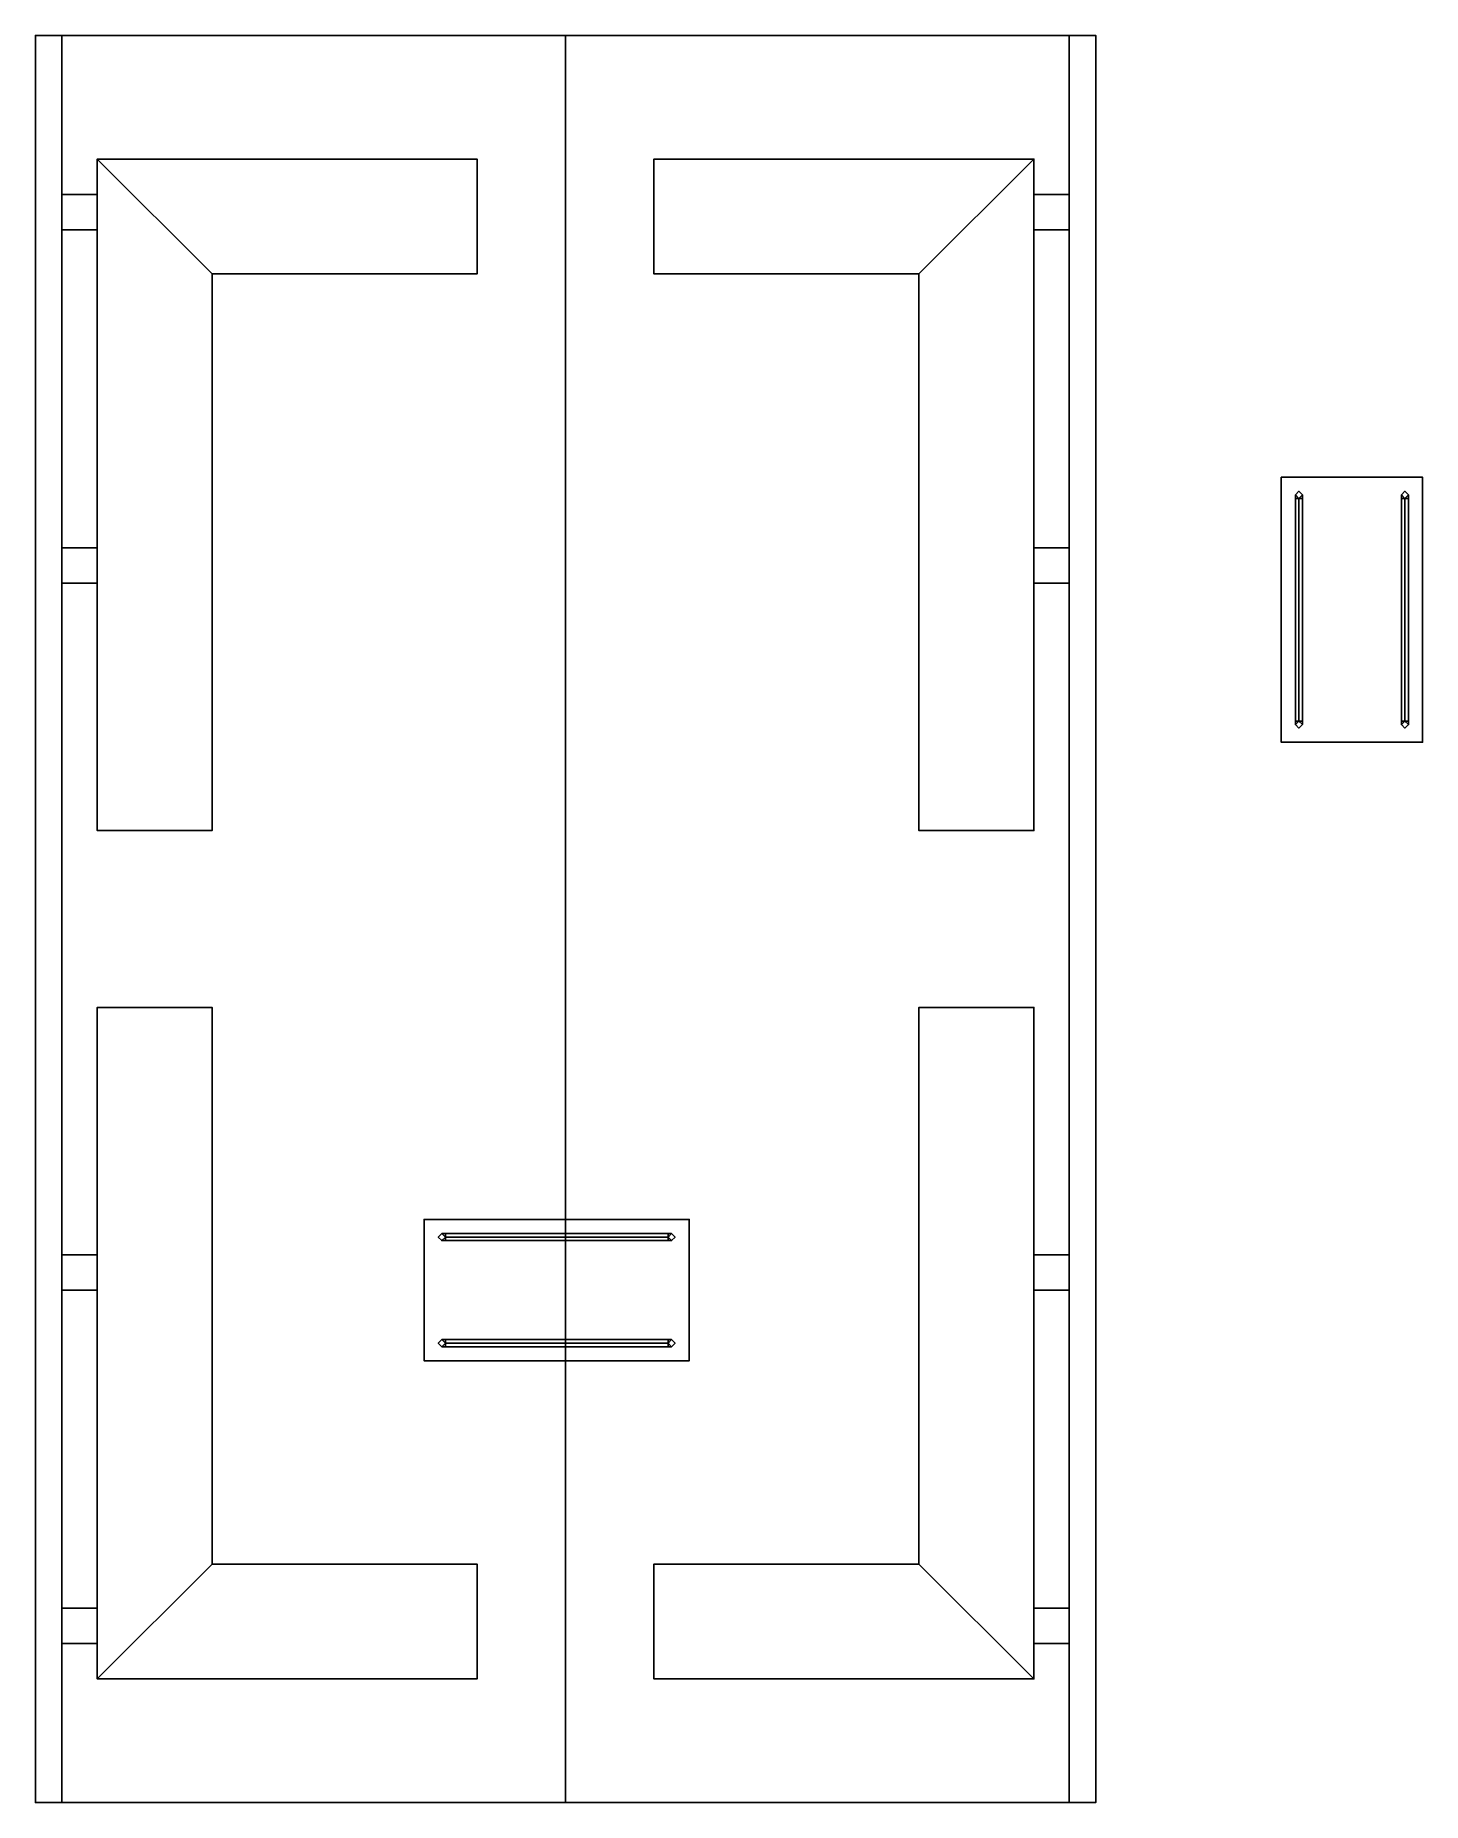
# Model space of a CAD drawing. Extents: x -3 to 4.8, y -5 to 5.
import ezdxf

# ---------------------------------------------------------------- set-up
doc = ezdxf.new("R2010")
doc.units = 0
doc.layers.get('0').update_dxf_attribs({"linetype": 'CONTINUOUS'})

msp = doc.modelspace()

# ---------------------------------------------------------------- linework, layer by layer
for points in [[(0, 5, 3.5), (-3, 5, 1.75), (-3, -5, 1.75), (0, -5, 3.5)], [(-3, -5, 1.75), (-3, 5, 1.75), (-2.85, 5, 1.75), (-2.85, -5, 1.75)], [(0, 5, 3.35), (-2.85, 5, 1.75), (-3, 5, 1.75), (0, 5, 3.5)], [(-2.85, -5, 1.75), (-2.85, 5, 1.75), (0, 5, 3.35), (0, -5, 3.35)], [(0, -5, 3.5), (3, -5, 1.75), (3, 5, 1.75), (0, 5, 3.5)], [(0, 5, 3.5), (3, 5, 1.75), (2.85, 5, 1.75), (0, 5, 3.35)], [(2.85, 5, 1.75), (2.85, -5, 1.75), (0, -5, 3.35), (0, 5, 3.35)], [(3, 5, 1.75), (3, -5, 1.75), (2.85, -5, 1.75), (2.85, 5, 1.75)], [(-2.65, 4.3), (-2.65, 4.3, 0.25), (-0.5, 4.3, 0.25), (-0.5, 4.3)], [(-0.5, 4.3, 0.25), (-2.65, 4.3, 0.25), (-2, 3.65, 0.25), (-0.5, 3.65, 0.25)], [(-2.65, 0.5), (-2.65, 0.5, 0.25), (-2.65, 4.3, 0.25), (-2.65, 4.3)], [(-2.65, 4.3, 0.25), (-2.65, 0.5, 0.25), (-2, 0.5, 0.25), (-2, 3.65, 0.25)], [(-0.5, 4.3), (-0.5, 4.3, 0.25), (-0.5, 3.65, 0.25), (-0.5, 3.65)], [(0.5, 3.65, 0.25), (2, 3.65, 0.25), (2.65, 4.3, 0.25), (0.5, 4.3, 0.25)], [(2.65, 4.3, 0.25), (2.65, 4.3), (0.5, 4.3), (0.5, 4.3, 0.25)], [(0.5, 4.3, 0.25), (0.5, 4.3), (0.5, 3.65), (0.5, 3.65, 0.25)], [(2, 3.65, 0.25), (2, 0.5, 0.25), (2.65, 0.5, 0.25), (2.65, 4.3, 0.25)], [(2.65, 0.5, 0.25), (2.65, 0.5), (2.65, 4.3), (2.65, 4.3, 0.25)], [(-2.65, 4.1, 1.9), (-2.65, 4.1), (-2.85, 4.1), (-2.85, 4.1, 1.75)], [(-2.85, 4.1, 1.75), (-2.85, 4.1), (-2.85, 3.9), (-2.85, 3.9, 1.75)], [(-2.65, 3.9, 0.25), (-2.65, 4.1, 0.25), (-2.65, 4.1, 1.9), (-2.65, 3.9, 1.9)], [(2.65, 4.1, 0.25), (2.65, 3.9, 0.25), (2.65, 3.9, 1.9), (2.65, 4.1, 1.9)], [(2.85, 4.1, 1.75), (2.85, 4.1), (2.65, 4.1), (2.65, 4.1, 1.9)], [(2.85, 3.9, 1.75), (2.85, 3.9), (2.85, 4.1), (2.85, 4.1, 1.75)], [(-2.85, 3.9, 1.75), (-2.85, 3.9), (-2.65, 3.9), (-2.65, 3.9, 1.9)], [(2.65, 3.9, 1.9), (2.65, 3.9), (2.85, 3.9), (2.85, 3.9, 1.75)], [(-2, 3.65, 0.25), (-2, 0.5, 0.25), (-2, 0.5), (-2, 3.65)], [(-0.5, 3.65, 0.25), (-2, 3.65, 0.25), (-2, 3.65), (-0.5, 3.65)], [(0.5, 3.65), (2, 3.65), (2, 3.65, 0.25), (0.5, 3.65, 0.25)], [(2, 3.65), (2, 0.5), (2, 0.5, 0.25), (2, 3.65, 0.25)], [(4.05, 2.5, 0.75), (4.05, 1, 0.75), (4.05, 1, 0.8), (4.05, 2.5, 0.8)], [(4.05, 2.5, 0.8), (4.05, 1, 0.8), (4.85, 1, 0.8), (4.85, 2.5, 0.8)], [(4.85, 2.5, 0.8), (4.85, 2.5, 0.75), (4.05, 2.5, 0.75), (4.05, 2.5, 0.8)], [(4.85, 2.5, 0.75), (4.85, 1, 0.75), (4.05, 1, 0.75), (4.05, 2.5, 0.75)], [(4.85, 1, 0.8), (4.85, 1, 0.75), (4.85, 2.5, 0.75), (4.85, 2.5, 0.8)], [(4.15, 2.42), (4.13, 2.4), (4.13, 2.4, 0.75), (4.15, 2.42, 0.75)], [(4.17, 2.4), (4.15, 2.42), (4.15, 2.42, 0.75), (4.17, 2.4, 0.75)], [(4.75, 2.42), (4.73, 2.4), (4.73, 2.4, 0.75), (4.75, 2.42, 0.75)], [(4.77, 2.4), (4.75, 2.42), (4.75, 2.42, 0.75), (4.77, 2.4, 0.75)], [(4.13, 2.4), (4.15, 2.38), (4.15, 2.38, 0.75), (4.13, 2.4, 0.75)], [(4.13, 2.4, 0.6), (4.15, 2.38, 0.58), (4.15, 2.38, 0.58), (4.13, 2.38, 0.6)], [(4.15, 2.38, 0.62), (4.13, 2.4, 0.6), (4.13, 2.38, 0.6), (4.15, 2.38, 0.62)], [(4.13, 2.38, 0.6), (4.15, 2.38, 0.58), (4.15, 1.12, 0.13), (4.13, 1.12, 0.15)], [(4.15, 2.38, 0.62), (4.13, 2.38, 0.6), (4.13, 1.12, 0.15), (4.15, 1.12, 0.17)], [(4.15, 2.38), (4.17, 2.4), (4.17, 2.4, 0.75), (4.15, 2.38, 0.75)], [(4.15, 2.38, 0.58), (4.17, 2.4, 0.6), (4.17, 2.38, 0.6), (4.15, 2.38, 0.58)], [(4.17, 2.4, 0.6), (4.15, 2.38, 0.62), (4.15, 2.38, 0.62), (4.17, 2.38, 0.6)], [(4.15, 2.38, 0.58), (4.17, 2.38, 0.6), (4.17, 1.12, 0.15), (4.15, 1.12, 0.13)], [(4.17, 2.38, 0.6), (4.15, 2.38, 0.62), (4.15, 1.12, 0.17), (4.17, 1.12, 0.15)], [(4.73, 2.4), (4.75, 2.38), (4.75, 2.38, 0.75), (4.73, 2.4, 0.75)], [(4.75, 2.38, 0.13), (4.73, 2.38, 0.15), (4.73, 2.4, 0.15), (4.75, 2.38, 0.13)], [(4.73, 2.38, 0.15), (4.75, 2.38, 0.17), (4.75, 2.38, 0.17), (4.73, 2.4, 0.15)], [(4.75, 1.12, 0.58), (4.73, 1.12, 0.6), (4.73, 2.38, 0.15), (4.75, 2.38, 0.13)], [(4.73, 1.12, 0.6), (4.75, 1.12, 0.62), (4.75, 2.38, 0.17), (4.73, 2.38, 0.15)], [(4.75, 2.38), (4.77, 2.4), (4.77, 2.4, 0.75), (4.75, 2.38, 0.75)], [(4.77, 2.38, 0.15), (4.75, 2.38, 0.13), (4.75, 2.38, 0.13), (4.77, 2.4, 0.15)], [(4.75, 2.38, 0.17), (4.77, 2.38, 0.15), (4.77, 2.4, 0.15), (4.75, 2.38, 0.17)], [(4.77, 1.12, 0.6), (4.75, 1.12, 0.58), (4.75, 2.38, 0.13), (4.77, 2.38, 0.15)], [(4.75, 1.12, 0.62), (4.77, 1.12, 0.6), (4.77, 2.38, 0.15), (4.75, 2.38, 0.17)], [(-2.65, 2.1, 1.9), (-2.65, 2.1), (-2.85, 2.1), (-2.85, 2.1, 1.75)], [(-2.85, 2.1, 1.75), (-2.85, 2.1), (-2.85, 1.9), (-2.85, 1.9, 1.75)], [(-2.65, 1.9, 0.25), (-2.65, 2.1, 0.25), (-2.65, 2.1, 1.9), (-2.65, 1.9, 1.9)], [(2.85, 2.1, 1.75), (2.85, 2.1), (2.65, 2.1), (2.65, 2.1, 1.9)], [(2.65, 2.1, 0.25), (2.65, 1.9, 0.25), (2.65, 1.9, 1.9), (2.65, 2.1, 1.9)], [(2.85, 1.9, 1.75), (2.85, 1.9), (2.85, 2.1), (2.85, 2.1, 1.75)], [(-2.85, 1.9, 1.75), (-2.85, 1.9), (-2.65, 1.9), (-2.65, 1.9, 1.9)], [(2.65, 1.9, 1.9), (2.65, 1.9), (2.85, 1.9), (2.85, 1.9, 1.75)], [(4.15, 1.12), (4.13, 1.1), (4.13, 1.1, 0.75), (4.15, 1.12, 0.75)], [(4.13, 1.12, 0.15), (4.15, 1.12, 0.13), (4.15, 1.12, 0.13), (4.13, 1.1, 0.15)], [(4.15, 1.12, 0.17), (4.13, 1.12, 0.15), (4.13, 1.1, 0.15), (4.15, 1.12, 0.17)], [(4.13, 1.1), (4.15, 1.08), (4.15, 1.08, 0.75), (4.13, 1.1, 0.75)], [(4.17, 1.1), (4.15, 1.12), (4.15, 1.12, 0.75), (4.17, 1.1, 0.75)], [(4.15, 1.12, 0.13), (4.17, 1.12, 0.15), (4.17, 1.1, 0.15), (4.15, 1.12, 0.13)], [(4.17, 1.12, 0.15), (4.15, 1.12, 0.17), (4.15, 1.12, 0.17), (4.17, 1.1, 0.15)], [(4.15, 1.08), (4.17, 1.1), (4.17, 1.1, 0.75), (4.15, 1.08, 0.75)], [(4.75, 1.12), (4.73, 1.1), (4.73, 1.1, 0.75), (4.75, 1.12, 0.75)], [(4.75, 1.12, 0.58), (4.73, 1.1, 0.6), (4.73, 1.12, 0.6), (4.75, 1.12, 0.58)], [(4.73, 1.1, 0.6), (4.75, 1.12, 0.62), (4.75, 1.12, 0.62), (4.73, 1.12, 0.6)], [(4.73, 1.1), (4.75, 1.08), (4.75, 1.08, 0.75), (4.73, 1.1, 0.75)], [(4.77, 1.1), (4.75, 1.12), (4.75, 1.12, 0.75), (4.77, 1.1, 0.75)], [(4.77, 1.1, 0.6), (4.75, 1.12, 0.58), (4.75, 1.12, 0.58), (4.77, 1.12, 0.6)], [(4.75, 1.12, 0.62), (4.77, 1.1, 0.6), (4.77, 1.12, 0.6), (4.75, 1.12, 0.62)], [(4.75, 1.08), (4.77, 1.1), (4.77, 1.1, 0.75), (4.75, 1.08, 0.75)], [(4.05, 1, 0.8), (4.05, 1, 0.75), (4.85, 1, 0.75), (4.85, 1, 0.8)], [(-2, 0.5), (-2, 0.5, 0.25), (-2.65, 0.5, 0.25), (-2.65, 0.5)], [(2, 0.5, 0.25), (2, 0.5), (2.65, 0.5), (2.65, 0.5, 0.25)], [(-2, -3.65, 0.25), (-2, -0.5, 0.25), (-2.65, -0.5, 0.25), (-2.65, -4.3, 0.25)], [(-2, -0.5, 0.25), (-2, -0.5), (-2.65, -0.5), (-2.65, -0.5, 0.25)], [(-2.65, -0.5, 0.25), (-2.65, -0.5), (-2.65, -4.3), (-2.65, -4.3, 0.25)], [(-2, -3.65), (-2, -0.5), (-2, -0.5, 0.25), (-2, -3.65, 0.25)], [(2, -3.65, 0.25), (2, -0.5, 0.25), (2, -0.5), (2, -3.65)], [(2.65, -4.3, 0.25), (2.65, -0.5, 0.25), (2, -0.5, 0.25), (2, -3.65, 0.25)], [(2, -0.5), (2, -0.5, 0.25), (2.65, -0.5, 0.25), (2.65, -0.5)], [(2.65, -0.5), (2.65, -0.5, 0.25), (2.65, -4.3, 0.25), (2.65, -4.3)], [(-0.8, -1.7, 0.8), (-0.8, -1.7, 0.75), (-0.8, -2.5, 0.75), (-0.8, -2.5, 0.8)], [(0.7, -1.7, 0.8), (0.7, -1.7, 0.75), (-0.8, -1.7, 0.75), (-0.8, -1.7, 0.8)], [(-0.8, -1.7, 0.75), (0.7, -1.7, 0.75), (0.7, -2.5, 0.75), (-0.8, -2.5, 0.75)], [(-0.8, -2.5, 0.8), (0.7, -2.5, 0.8), (0.7, -1.7, 0.8), (-0.8, -1.7, 0.8)], [(0.7, -2.5, 0.8), (0.7, -2.5, 0.75), (0.7, -1.7, 0.75), (0.7, -1.7, 0.8)], [(-0.7, -1.78), (-0.72, -1.8), (-0.72, -1.8, 0.75), (-0.7, -1.78, 0.75)], [(-0.72, -1.8), (-0.7, -1.82), (-0.7, -1.82, 0.75), (-0.72, -1.8, 0.75)], [(-0.68, -1.8), (-0.7, -1.78), (-0.7, -1.78, 0.75), (-0.68, -1.8, 0.75)], [(-0.68, -1.8, 0.17), (-0.68, -1.78, 0.15), (-0.7, -1.78, 0.15), (-0.68, -1.8, 0.17)], [(-0.68, -1.78, 0.15), (-0.68, -1.8, 0.13), (-0.68, -1.8, 0.13), (-0.7, -1.78, 0.15)], [(-0.7, -1.82), (-0.68, -1.8), (-0.68, -1.8, 0.75), (-0.7, -1.82, 0.75)], [(-0.68, -1.82, 0.15), (-0.68, -1.8, 0.17), (-0.68, -1.8, 0.17), (-0.7, -1.82, 0.15)], [(-0.68, -1.8, 0.13), (-0.68, -1.82, 0.15), (-0.7, -1.82, 0.15), (-0.68, -1.8, 0.13)], [(0.58, -1.8, 0.62), (0.58, -1.78, 0.6), (-0.68, -1.78, 0.15), (-0.68, -1.8, 0.17)], [(0.58, -1.78, 0.6), (0.58, -1.8, 0.58), (-0.68, -1.8, 0.13), (-0.68, -1.78, 0.15)], [(0.58, -1.82, 0.6), (0.58, -1.8, 0.62), (-0.68, -1.8, 0.17), (-0.68, -1.82, 0.15)], [(0.58, -1.8, 0.58), (0.58, -1.82, 0.6), (-0.68, -1.82, 0.15), (-0.68, -1.8, 0.13)], [(0.6, -1.78), (0.58, -1.8), (0.58, -1.8, 0.75), (0.6, -1.78, 0.75)], [(0.6, -1.78, 0.6), (0.58, -1.8, 0.58), (0.58, -1.8, 0.58), (0.58, -1.78, 0.6)], [(0.58, -1.8, 0.62), (0.6, -1.78, 0.6), (0.58, -1.78, 0.6), (0.58, -1.8, 0.62)], [(0.58, -1.8), (0.6, -1.82), (0.6, -1.82, 0.75), (0.58, -1.8, 0.75)], [(0.58, -1.8, 0.58), (0.6, -1.82, 0.6), (0.58, -1.82, 0.6), (0.58, -1.8, 0.58)], [(0.6, -1.82, 0.6), (0.58, -1.8, 0.62), (0.58, -1.8, 0.62), (0.58, -1.82, 0.6)], [(0.62, -1.8), (0.6, -1.78), (0.6, -1.78, 0.75), (0.62, -1.8, 0.75)], [(0.6, -1.82), (0.62, -1.8), (0.62, -1.8, 0.75), (0.6, -1.82, 0.75)], [(-2.65, -1.9, 1.9), (-2.65, -1.9), (-2.85, -1.9), (-2.85, -1.9, 1.75)], [(-2.85, -1.9, 1.75), (-2.85, -1.9), (-2.85, -2.1), (-2.85, -2.1, 1.75)], [(-2.65, -2.1, 0.25), (-2.65, -1.9, 0.25), (-2.65, -1.9, 1.9), (-2.65, -2.1, 1.9)], [(2.85, -1.9, 1.75), (2.85, -1.9), (2.65, -1.9), (2.65, -1.9, 1.9)], [(2.65, -1.9, 0.25), (2.65, -2.1, 0.25), (2.65, -2.1, 1.9), (2.65, -1.9, 1.9)], [(2.85, -2.1, 1.75), (2.85, -2.1), (2.85, -1.9), (2.85, -1.9, 1.75)], [(-2.85, -2.1, 1.75), (-2.85, -2.1), (-2.65, -2.1), (-2.65, -2.1, 1.9)], [(2.65, -2.1, 1.9), (2.65, -2.1), (2.85, -2.1), (2.85, -2.1, 1.75)], [(-0.7, -2.38), (-0.72, -2.4), (-0.72, -2.4, 0.75), (-0.7, -2.38, 0.75)], [(-0.72, -2.4), (-0.7, -2.42), (-0.7, -2.42, 0.75), (-0.72, -2.4, 0.75)], [(-0.68, -2.4), (-0.7, -2.38), (-0.7, -2.38, 0.75), (-0.68, -2.4, 0.75)], [(-0.68, -2.4, 0.58), (-0.7, -2.38, 0.6), (-0.68, -2.38, 0.6), (-0.68, -2.4, 0.58)], [(-0.7, -2.38, 0.6), (-0.68, -2.4, 0.62), (-0.68, -2.4, 0.62), (-0.68, -2.38, 0.6)], [(-0.7, -2.42), (-0.68, -2.4), (-0.68, -2.4, 0.75), (-0.7, -2.42, 0.75)], [(-0.7, -2.42, 0.6), (-0.68, -2.4, 0.58), (-0.68, -2.4, 0.58), (-0.68, -2.42, 0.6)], [(-0.68, -2.4, 0.62), (-0.7, -2.42, 0.6), (-0.68, -2.42, 0.6), (-0.68, -2.4, 0.62)], [(-0.68, -2.38, 0.6), (-0.68, -2.4, 0.62), (0.58, -2.4, 0.17), (0.58, -2.38, 0.15)], [(-0.68, -2.4, 0.58), (-0.68, -2.38, 0.6), (0.58, -2.38, 0.15), (0.58, -2.4, 0.13)], [(-0.68, -2.4, 0.62), (-0.68, -2.42, 0.6), (0.58, -2.42, 0.15), (0.58, -2.4, 0.17)], [(-0.68, -2.42, 0.6), (-0.68, -2.4, 0.58), (0.58, -2.4, 0.13), (0.58, -2.42, 0.15)], [(0.6, -2.38), (0.58, -2.4), (0.58, -2.4, 0.75), (0.6, -2.38, 0.75)], [(0.58, -2.38, 0.15), (0.58, -2.4, 0.17), (0.58, -2.4, 0.17), (0.6, -2.38, 0.15)], [(0.58, -2.4, 0.13), (0.58, -2.38, 0.15), (0.6, -2.38, 0.15), (0.58, -2.4, 0.13)], [(0.58, -2.4), (0.6, -2.42), (0.6, -2.42, 0.75), (0.58, -2.4, 0.75)], [(0.58, -2.4, 0.17), (0.58, -2.42, 0.15), (0.6, -2.42, 0.15), (0.58, -2.4, 0.17)], [(0.58, -2.42, 0.15), (0.58, -2.4, 0.13), (0.58, -2.4, 0.13), (0.6, -2.42, 0.15)], [(0.62, -2.4), (0.6, -2.38), (0.6, -2.38, 0.75), (0.62, -2.4, 0.75)], [(0.6, -2.42), (0.62, -2.4), (0.62, -2.4, 0.75), (0.6, -2.42, 0.75)], [(-0.8, -2.5, 0.75), (0.7, -2.5, 0.75), (0.7, -2.5, 0.8), (-0.8, -2.5, 0.8)], [(-0.5, -3.65, 0.25), (-2, -3.65, 0.25), (-2.65, -4.3, 0.25), (-0.5, -4.3, 0.25)], [(-0.5, -3.65), (-2, -3.65), (-2, -3.65, 0.25), (-0.5, -3.65, 0.25)], [(-0.5, -4.3, 0.25), (-0.5, -4.3), (-0.5, -3.65), (-0.5, -3.65, 0.25)], [(0.5, -3.65, 0.25), (2, -3.65, 0.25), (2, -3.65), (0.5, -3.65)], [(0.5, -4.3, 0.25), (2.65, -4.3, 0.25), (2, -3.65, 0.25), (0.5, -3.65, 0.25)], [(0.5, -4.3), (0.5, -4.3, 0.25), (0.5, -3.65, 0.25), (0.5, -3.65)], [(-2.65, -3.9, 1.9), (-2.65, -3.9), (-2.85, -3.9), (-2.85, -3.9, 1.75)], [(-2.85, -3.9, 1.75), (-2.85, -3.9), (-2.85, -4.1), (-2.85, -4.1, 1.75)], [(-2.65, -4.1, 0.25), (-2.65, -3.9, 0.25), (-2.65, -3.9, 1.9), (-2.65, -4.1, 1.9)], [(2.65, -3.9, 0.25), (2.65, -4.1, 0.25), (2.65, -4.1, 1.9), (2.65, -3.9, 1.9)], [(2.85, -3.9, 1.75), (2.85, -3.9), (2.65, -3.9), (2.65, -3.9, 1.9)], [(2.85, -4.1, 1.75), (2.85, -4.1), (2.85, -3.9), (2.85, -3.9, 1.75)], [(-2.85, -4.1, 1.75), (-2.85, -4.1), (-2.65, -4.1), (-2.65, -4.1, 1.9)], [(2.65, -4.1, 1.9), (2.65, -4.1), (2.85, -4.1), (2.85, -4.1, 1.75)], [(-2.65, -4.3, 0.25), (-2.65, -4.3), (-0.5, -4.3), (-0.5, -4.3, 0.25)], [(2.65, -4.3), (2.65, -4.3, 0.25), (0.5, -4.3, 0.25), (0.5, -4.3)], [(0, -5, 3.5), (-3, -5, 1.75), (-2.85, -5, 1.75), (0, -5, 3.35)], [(0, -5, 3.35), (2.85, -5, 1.75), (3, -5, 1.75), (0, -5, 3.5)]]:
    msp.add_3dface(points)

doc.saveas('drawing.dxf')
